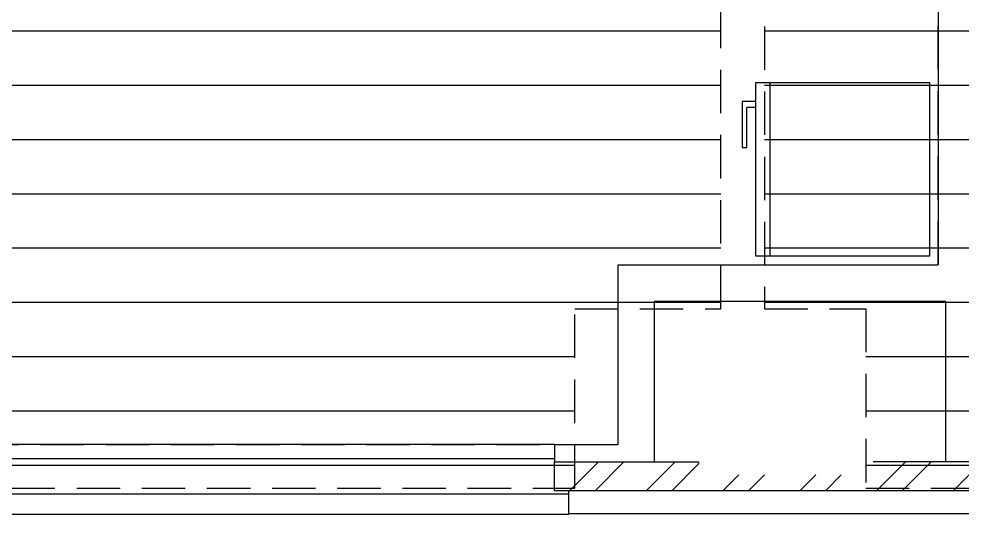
# Model space of a CAD drawing. Header units: inches. Extents: x 567115 to 582893, y 124948 to 133566.
# Drawn here: x 580886.6 to 581212.4, y 126920.6 to 127091.6 of the extents above; entities that cross this region are included whole.
import ezdxf

# ---------------------------------------------------------------- set-up
doc = ezdxf.new("R2010")
doc.units = ezdxf.units.IN
doc.header["$MEASUREMENT"] = 0
doc.linetypes.add('DASHED', pattern=[0.75, 0.5, -0.25])
for name, color, linetype in [('hatch lika', 1, 'Continuous'), ('kazeb', 15, 'Continuous'), ('khatchin', 15, 'DASHED'), ('mobl', 11, 'Continuous'), ('nama', 2, 'Continuous'), ('wall kanaf', 4, 'Continuous'), ('wall lika', 1, 'Continuous'), ('win', 1, 'Continuous')]:
    doc.layers.add(name, color=color, linetype=linetype)

# ---------------------------------------------------------------- blocks, each defined once
blk = doc.blocks.new('M-10')
at = {"layer": 'mobl', "linetype": 'Continuous'}
for p, q in [((-30, -64), (-30, -4)), ((-30, -4), (30, -4)), ((30, -4), (30, -64)), ((30, -59), (-30, -59)), ((30, -64), (-30, -64)), ((-23.4, -64), (-23.4, -68.66)), ((-21.4, -64), (-21.4, -67.12)), ((-7.57, -67.12), (-21.4, -67.12)), ((-7.57, -68.66), (-7.57, -67.12)), ((-23.4, -68.66), (-7.57, -68.66))]:
    blk.add_line(p, q, dxfattribs=at)

msp = doc.modelspace()

# ---------------------------------------------------------------- hatches: boundary and pattern name
at = {"layer": 'hatch lika'}
h = msp.add_hatch(dxfattribs=at)
h.set_pattern_fill('ANSI32', color=256, scale=50)
h.set_pattern_definition([(45, (15.025, 15.109), (-13.25825215, 13.25825215), []), (45, (23.864, 15.109), (-13.25825215, 13.25825215), [])])
h.paths.add_polyline_path([(581220.59, 126938.65), (581181.59, 126938.65), (581181.59, 126934.15), (581151.59, 126934.15), (581151.59, 126928.65), (581220.59, 126928.65)])
h.paths.add_polyline_path([(581071.59, 126938.65), (581071.59, 126928.65), (581151.59, 126928.65), (581151.59, 126934.15), (581121.59, 126934.15), (581121.59, 126938.65)])
at = {"layer": 'kazeb'}
h = msp.add_hatch(dxfattribs=at)
h.set_pattern_fill('LINE', color=256, scale=150, style=2)
h.paths.add_polyline_path([(581129.07, 126991.54), (581129.07, 127606.54), (581094.07, 127606.54), (581094.07, 127691.54), (581179.07, 127691.54), (581179.07, 127606.54), (581144.07, 127606.54), (581144.07, 126991.54), (581179.07, 126991.54), (581179.07, 126929.54), (581793.07, 126929.54), (581793.07, 126991.54), (581829.07, 126991.54), (581829.07, 127606.54), (581794.07, 127606.54), (581794.07, 127691.54), (581879.07, 127691.54), (581879.07, 127606.54), (581844.07, 127606.54), (581844.07, 126991.54), (581878.07, 126991.54), (581878.07, 126929.54), (582594.07, 126929.54), (582594.07, 126991.54), (582656.07, 126991.54), (582656.07, 127591.54), (582594.07, 127591.54), (582594.07, 127664.04), (582377.07, 127664.04), (582377.07, 127924.54), (580444.07, 127924.54), (580444.07, 127691.54), (580479.57, 127691.54), (580479.57, 127606.54), (580444.07, 127606.54), (580444.07, 126991.54), (580479.07, 126991.54), (580479.07, 126929.54), (581078.57, 126929.54), (581078.57, 126991.54)])

# ---------------------------------------------------------------- linework, layer by layer
at = {"layer": 'khatchin', "ltscale": 30}
for points in [[(582377.07, 127924.54), (580444.07, 127924.54), (580444.07, 127691.54), (580479.57, 127691.54), (580479.57, 127606.54), (580444.07, 127606.54), (580444.07, 126991.54), (580479.07, 126991.54), (580479.07, 126929.54), (581078.57, 126929.54), (581078.57, 126991.54), (581129.07, 126991.54)], [(581129.07, 126991.54), (581129.07, 127606.54), (581094.07, 127606.54), (581094.07, 127691.54), (581179.07, 127691.54), (581179.07, 127606.54), (581144.07, 127606.54), (581144.07, 126991.54), (581179.07, 126991.54), (581179.07, 126929.54), (581793.07, 126929.54), (581793.07, 126991.54), (581829.07, 126991.54), (581829.07, 127606.54), (581794.07, 127606.54), (581794.07, 127691.54), (581879.07, 127691.54), (581879.07, 127606.54), (581844.07, 127606.54), (581844.07, 126991.54), (581878.07, 126991.54), (581878.07, 126929.54), (582594.07, 126929.54)]]:
    msp.add_lwpolyline(points, dxfattribs=at)
msp.add_lwpolyline([(581204.09, 127426.65), (580975.09, 127426.65), (580975.09, 127506.65), (580839.09, 127506.65), (580839.09, 126944.65), (580871.59, 126944.65), (581071.59, 126944.65), (581093.59, 126944.65), (581093.59, 127006.65), (581204.09, 127006.65)], close=True, dxfattribs=at)
at = {"layer": 'nama'}
for p, q in [((581076.59, 126920.65), (581076.59, 126928.65)), ((581226.59, 126920.65), (581076.59, 126920.65))]:
    msp.add_line(p, q, dxfattribs=at)
at = {"layer": 'wall kanaf', "color": 15, "ltscale": 0.1}
for p, q in [((581204.09, 127426.65), (581204.09, 127006.65)), ((581206.59, 126994.15), (581206.59, 126938.65))]:
    msp.add_line(p, q, dxfattribs=at)
at = {"layer": 'wall kanaf', "color": 15}
for p, q in [((581093.59, 127006.65), (581204.09, 127006.65)), ((581093.59, 126944.65), (581093.59, 127006.65)), ((581106.09, 126938.65), (581106.09, 126994.15)), ((581106.09, 126994.15), (581206.59, 126994.15)), ((581071.59, 126944.65), (581093.59, 126944.65)), ((581071.59, 126944.65), (581071.59, 126938.65)), ((581071.59, 126938.65), (581106.09, 126938.65)), ((581220.59, 126938.65), (581206.59, 126938.65))]:
    msp.add_line(p, q, dxfattribs=at)
at = {"layer": 'wall lika'}
for p, q in [((581071.59, 126928.65), (581071.59, 126938.65)), ((581106.09, 126938.65), (581121.59, 126938.65)), ((581206.59, 126938.65), (581181.59, 126938.65)), ((581220.59, 126928.65), (581071.59, 126928.65))]:
    msp.add_line(p, q, dxfattribs=at)
at = {"layer": 'win', "color": 15}
for p, q in [((581071.59, 126944.65), (580871.59, 126944.65)), ((581071.59, 126939.65), (580871.59, 126939.65)), ((577726.59, 126927.63), (581076.59, 126927.65)), ((577726.59, 126920.59), (581076.59, 126920.6))]:
    msp.add_line(p, q, dxfattribs=at)

# ---------------------------------------------------------------- block references
at = {"layer": 'mobl', "rotation": 270}
msp.add_blockref('M-10', (581205.09, 127039.65), dxfattribs=at)

doc.saveas('drawing.dxf')
